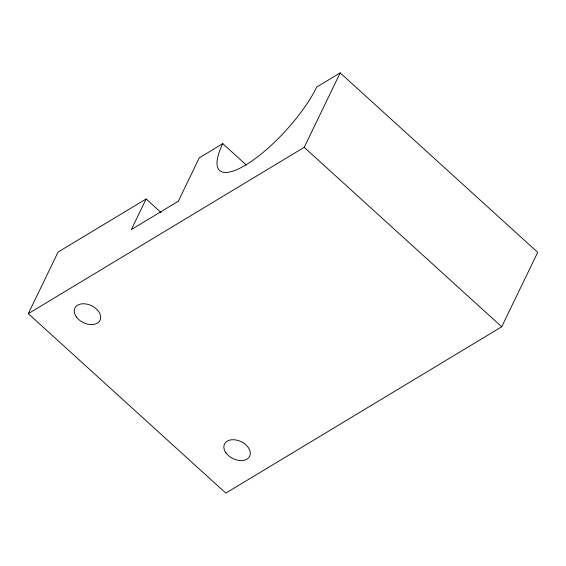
<?xml version="1.0" encoding="UTF-8"?>
<svg xmlns="http://www.w3.org/2000/svg" width="566" height="566" viewBox="0 0 566 566"><rect width="100%" height="100%" fill="white"/><g stroke="black" fill="none" stroke-linecap="round" stroke-linejoin="round"><path stroke-width="0.85" d="M146.134 198.977L131.347 229.555L178.311 201.241L199.303 157.815L222.785 143.658A74.535 22.159 -47.7 0 0 245.757 164.975A74.535 22.159 -47.7 0 0 316.712 87.03L340.194 72.88L537.7 252.337L501.709 326.78L225.806 493.12L28.3 313.663L58.079 252.061L146.134 198.977L161.176 212.646M28.3 313.663L304.204 147.323L340.194 72.88M304.204 147.323L501.709 326.78M222.785 143.658L246.33 165.053M226.025 452.942A13.973 9.403 25.8 0 0 248.906 457.427A13.973 9.403 25.8 0 0 236.333 440.037A13.973 9.403 25.8 0 0 226.025 452.942M76.403 316.988A13.973 9.403 25.8 0 0 99.276 321.474A13.973 9.403 25.8 0 0 86.704 304.084A13.973 9.403 25.8 0 0 76.403 316.988"/></g></svg>
